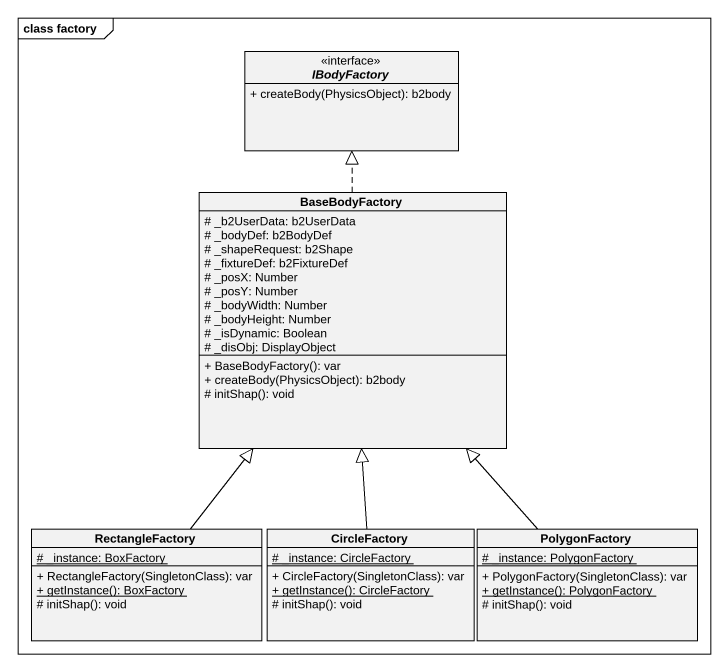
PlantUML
@startuml
mainframe class factory
hide circle
hide empty members
skinparam classAttributeIconSize 0
interface IBodyFactory <<interface>> {
  + createBody(PhysicsObject): b2body
}
class BaseBodyFactory {
  # _b2UserData: b2UserData
  # _bodyDef: b2BodyDef
  # _shapeRequest: b2Shape
  # _fixtureDef: b2FixtureDef
  # _posX: Number
  # _posY: Number
  # _bodyWidth: Number
  # _bodyHeight: Number
  # _isDynamic: Boolean
  # _disObj: DisplayObject
  + BaseBodyFactory(): var
  + createBody(PhysicsObject): b2body
  # initShap(): void
}
class RectangleFactory {
  {static} # _instance: BoxFactory
  + RectangleFactory(SingletonClass): var
  {static} + getInstance(): BoxFactory
  # initShap(): void
}
class CircleFactory {
  {static} # _instance: CircleFactory
  + CircleFactory(SingletonClass): var
  {static} + getInstance(): CircleFactory
  # initShap(): void
}
class PolygonFactory {
  {static} # _instance: PolygonFactory
  + PolygonFactory(SingletonClass): var
  {static} + getInstance(): PolygonFactory
  # initShap(): void
}
BaseBodyFactory .up.|> IBodyFactory
RectangleFactory -up-|> BaseBodyFactory
CircleFactory -up-|> BaseBodyFactory
PolygonFactory -up-|> BaseBodyFactory
@enduml
